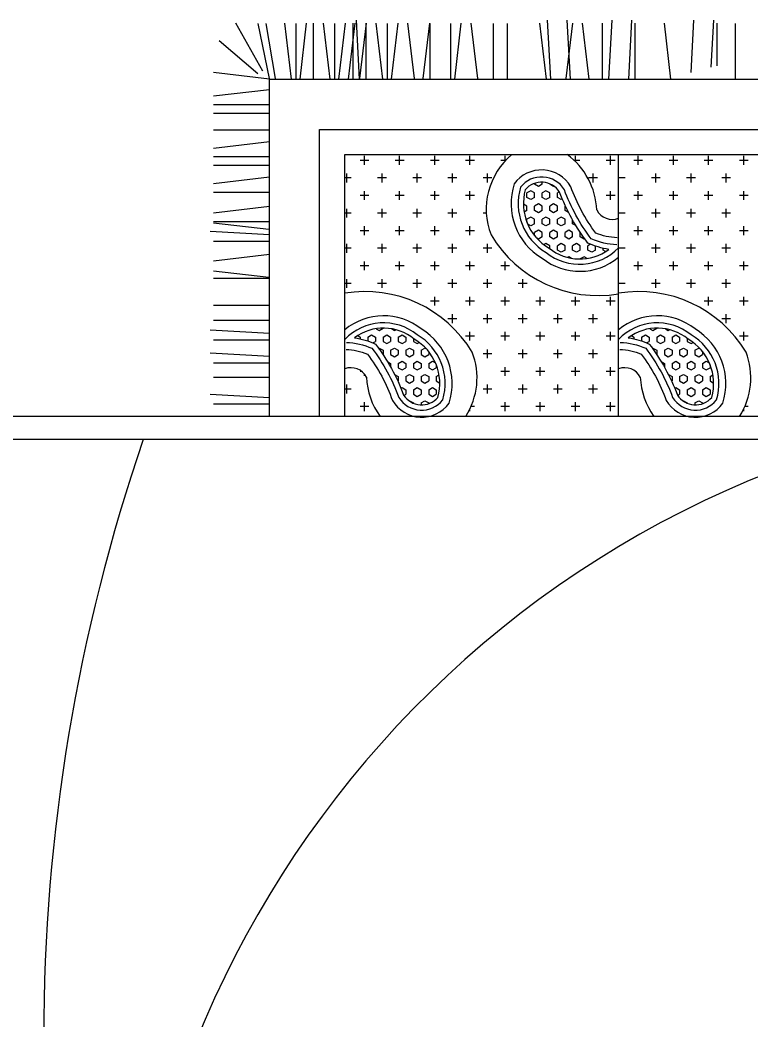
# Model space of a CAD drawing. Header units: millimetres. Extents: x 22804 to 54168, y 19058 to 39187.
# Drawn here: x 43973 to 44916, y 28216 to 29505 of the extents above; entities that cross this region are included whole.
import ezdxf

# ---------------------------------------------------------------- set-up
doc = ezdxf.new("R2010")
doc.units = ezdxf.units.MM
doc.header["$LTSCALE"] = 20
doc.layers.add('Furniture', color=31, linetype='Continuous')

msp = doc.modelspace()

# ---------------------------------------------------------------- hatches: boundary and pattern name
at = {"layer": 'Furniture'}
h = msp.add_hatch(dxfattribs=at)
h.set_pattern_fill('HEX', color=256, scale=45.36000000000001, angle=90, style=0)
h.set_pattern_definition([(90, (42279.70426164193, 15566.26264524502), (-9.820728081360002, 6.013461605067027e-16), [5.670000000000001, -11.34]), (210, (42279.70426164193, 15566.26264524502), (4.910364040679998, -8.50500000211697), [5.669999999999963, -11.33999999999993]), (150, (42279.70426164193, 15571.93264522446), (-4.910364040680002, -8.50500000211697), [5.670000000000001, -11.34])])
edge = h.paths.add_edge_path()
edge.add_arc((44745.87193472722, 29302.79387461582), 94.50566842840513, 244.7059496317919, 261.7534955806167, ccw=False)
edge.add_arc((44901.67860342719, 29369.18897551055), 248.0810699115056, 200.2997191111579, 217.7385222128818, ccw=False)
edge.add_arc((44645.7115186201, 29268.02352807588), 27.75933668943461, 32.9498138610864, 139.0990009149691)
edge.add_arc((44688.59691053802, 29268.33559128742), 66.31821612615931, 164.373814528057, 239.9117373146481)
edge.add_arc((44694.90993553474, 29259.20814304554), 62.39832555145183, 230.6541089393162, 306.8329982181954)
h = msp.add_hatch(dxfattribs=at)
h.set_pattern_fill('HEX', color=256, scale=45.36000000000001, angle=90, style=0)
h.set_pattern_definition([(270, (46857.08206356315, 42738.24585200143), (9.820728081360002, -6.013461605067027e-16), [5.670000000000001, -11.34]), (29.99999999999995, (46857.08206356315, 42738.24585200143), (-4.910364040679998, 8.50500000211697), [5.670000000000002, -11.34]), (329.9999999999999, (46857.08206356315, 42732.57585190279), (4.910364040680002, 8.50500000211697), [5.670000000000001, -11.34])])
edge = h.paths.add_edge_path()
edge.add_arc((44390.91439008203, 29001.7146225586), 94.50566855647125, 64.7059494005565, 81.75349534938073, ccw=False)
edge.add_arc((44235.10772177976, 28935.31952162884), 248.081069905546, 20.29971910867681, 37.73852221040062, ccw=False)
edge.add_arc((44491.0748065794, 29036.48496904717), 27.75933668246207, 212.9498138600882, 319.099000913967)
edge.add_arc((44448.18941466148, 29036.17290584703), 66.31821612272013, 344.3738145207573, 419.9117373073478)
edge.add_arc((44441.87638959431, 29045.30035414131), 62.39832555356766, 50.65410885062077, 126.8329981295001)
h = msp.add_hatch(dxfattribs=at)
h.set_pattern_fill('HEX', color=256, scale=45.36000000000001, angle=90, style=0)
h.set_pattern_definition([(270, (47210.24218827112, 42738.24585200143), (9.820728081360002, -6.013461605067027e-16), [5.670000000000001, -11.34]), (29.99999999999995, (47210.24218827112, 42738.24585200143), (-4.910364040679998, 8.50500000211697), [5.670000000000002, -11.34]), (329.9999999999999, (47210.24218827112, 42732.57585190279), (4.910364040680002, 8.50500000211697), [5.670000000000001, -11.34])])
edge = h.paths.add_edge_path()
edge.add_arc((44744.07451479, 29001.7146225586), 94.50566855647125, 64.7059494005565, 81.75349534938073, ccw=False)
edge.add_arc((44588.26784648772, 28935.31952162884), 248.081069905546, 20.29971910867681, 37.73852221040062, ccw=False)
edge.add_arc((44844.23493129481, 29036.48496905277), 27.75933669175945, 212.9498138614213, 319.0990009153012)
edge.add_arc((44801.34953937876, 29036.17290583982), 66.31821612615931, 344.373814528057, 419.9117373146481)
edge.add_arc((44795.03651430414, 29045.30035413893), 62.39832555658571, 50.65410885068108, 126.8329981295613)

# ---------------------------------------------------------------- linework, layer by layer
for p, q in [((44411.03668919577, 29428.75784432185), (44406.79236236586, 29504.98544128281)), ((44657.49037860705, 29428.75784432185), (44653.24605179204, 29504.98544128281)), ((44682.95085594429, 29428.75784432185), (44678.70652912556, 29504.98544128281)), ((44732.64451567827, 29428.75784432185), (44736.88884251191, 29504.98544128281)), ((44758.10499301551, 29428.75784432185), (44762.34931983425, 29504.98544128281)), ((44838.55255025251, 29437.16923840386), (44842.32853348552, 29504.98544128281)), ((44864.41445947064, 29444.37890669001), (44867.78901082276, 29504.98544128281)), ((44286.34702217577, 29439.15995822144), (44251.38384582473, 29500.75098133129)), ((44294.61310025303, 29429.3465818618), (44280.33552905171, 29500.62658190024)), ((44302.66010551526, 29429.3465818618), (44290.57915460689, 29500.62658190024)), ((44323.02477859704, 29428.75784432185), (44314.5361249484, 29500.75098133129)), ((44329.13010556994, 29429.3465818618), (44329.13010556994, 29500.62658190024)), ((44334.12755332886, 29428.75784432185), (44342.61620698123, 29500.75098133129)), ((44351.57694820313, 29428.75784432185), (44351.57694820313, 29500.75098133129)), ((44373.0093695633, 29428.75784432185), (44364.52071591093, 29500.75098133129)), ((44379.1146965362, 29429.3465818618), (44379.1146965362, 29500.62658190024)), ((44384.11214429511, 29428.75784432185), (44392.60079794376, 29500.75098133129)), ((44396.88977380841, 29428.75784432185), (44405.37842745705, 29500.75098133129)), ((44402.54803553222, 29428.75784432185), (44402.54803553222, 29500.75098133129)), ((44411.25296003743, 29429.3465818618), (44419.73613005875, 29500.75098133129)), ((44419.52534284814, 29428.75784432185), (44419.52534284814, 29500.75098133129)), ((44440.95776420458, 29428.75784432185), (44432.46911054103, 29500.75098133129)), ((44447.0630911812, 29429.3465818618), (44447.0630911812, 29500.62658190024)), ((44452.06053894012, 29428.75784432185), (44460.54919258876, 29500.75098133129)), ((44481.76534309237, 29429.3465818618), (44473.28217307104, 29500.75098133129)), ((44492.90534909068, 29429.3465818618), (44501.38851912691, 29500.75098133129)), ((44502.23385629801, 29429.3465818618), (44502.23385629801, 29500.62658190024)), ((44528.71548023446, 29429.3465818618), (44528.71548023446, 29500.62658190024)), ((44533.71292799337, 29428.75784432185), (44542.20158164202, 29500.75098133129)), ((44563.41773214562, 29429.3465818618), (44554.9345621243, 29500.75098133129)), ((44583.88624535127, 29429.3465818618), (44583.88624535127, 29500.62658190024)), ((44601.83995585142, 29429.3465818618), (44601.83995585142, 29500.62658190024)), ((44652.01327322422, 29428.75784432185), (44643.52461957558, 29500.75098133129)), ((44677.47923418878, 29429.3465818618), (44685.96240421011, 29500.75098133129)), ((44707.18403834103, 29428.75784432185), (44698.69538469239, 29500.75098133129)), ((44724.15586202963, 29428.75784432185), (44724.15586202963, 29500.75098133129)), ((44766.59364666416, 29428.75784432185), (44766.59364666416, 29500.75098133129)), ((44812.62372933327, 29428.75784432185), (44804.135075666, 29500.75098133129)), ((44872.03333765267, 29445.89712826205), (44872.03333765267, 29500.75098133129)), ((44895.69536478443, 29428.75784432185), (44895.69536478443, 29500.62658190024)), ((44279.65810817851, 29435.44011022193), (44229.86266715451, 29478.21821965319)), ((44294.61310025303, 29428.75784432185), (44222.61996318398, 29437.24649789972)), ((44294.61310025303, 29415.08912836802), (44222.61996318398, 29406.60047467095)), ((44294.61310025303, 29395.56926890505), (44222.61996318398, 29395.56926890505)), ((44294.02436264975, 29384.55485186023), (44222.74436264484, 29384.55485186023)), ((44294.02436264975, 29363.04834141624), (44222.74436264484, 29363.04834141624)), ((44294.61310025303, 29347.86609775615), (44222.61996318398, 29339.37744406653)), ((44294.61310025303, 29328.34623830063), (44222.61996318398, 29328.34623830063)), ((44422.93363318963, 29323.99360189629), (44411.59363319351, 29323.99360189629)), ((44417.26363319157, 29318.3236019094), (44417.26363319157, 29329.66360188318)), ((44468.29363319649, 29323.99360189629), (44456.95363318174, 29323.99360189629)), ((44462.6236331798, 29318.3236019094), (44462.6236331798, 29329.66360188318)), ((44513.65363318472, 29323.99360189629), (44502.31363318487, 29323.99360189629)), ((44507.98363318665, 29318.3236019094), (44507.98363318665, 29329.66360188318)), ((44559.01363318785, 29323.99360189629), (44547.67363319172, 29323.99360189629)), ((44553.34363318978, 29318.3236019094), (44553.34363318978, 29329.66360188318)), ((44599.42266567422, 29323.99360189629), (44593.03363319485, 29323.99360189629)), ((44598.70363319291, 29323.22501548422), (44598.70363319291, 29329.66360188318)), ((44695.09363318233, 29323.99360189629), (44687.78463461621, 29323.99360189629)), ((44689.42363318427, 29322.39948266042), (44689.42363318427, 29329.66360188318)), ((44740.45363318919, 29323.99360189629), (44729.11363318934, 29323.99360189629)), ((44734.7836331874, 29318.3236019094), (44734.7836331874, 29329.66360188318)), ((44776.09375790133, 29323.99360189629), (44764.75375790148, 29323.99360189629)), ((44770.42375789954, 29318.3236019094), (44770.42375789954, 29329.66360188318)), ((44821.45375790446, 29323.99360189629), (44810.1137579046, 29323.99360189629)), ((44815.78375790639, 29318.3236019094), (44815.78375790639, 29329.66360188318)), ((44866.81375790758, 29323.99360189629), (44855.47375789656, 29323.99360189629)), ((44861.14375789462, 29318.3236019094), (44861.14375789462, 29329.66360188318)), ((44912.17375789581, 29323.99360189629), (44900.83375789969, 29323.99360189629)), ((44906.50375789775, 29318.3236019094), (44906.50375789775, 29329.66360188318)), ((44294.02436264975, 29317.33182125581), (44222.74436264484, 29317.33182125581)), ((44294.61310025303, 29302.14957759572), (44222.61996318398, 29293.66092401785)), ((44400.25363318248, 29301.31360196364), (44391.81310024111, 29301.31360196364)), ((44394.58363318442, 29295.64360197676), (44394.58363318442, 29306.98360194308)), ((44445.61363318561, 29301.31360196364), (44434.27363318948, 29301.31360196364)), ((44439.94363318755, 29295.64360197676), (44439.94363318755, 29306.98360194308)), ((44490.97363318874, 29301.31360196364), (44479.63363319261, 29301.31360196364)), ((44485.30363319068, 29295.64360197676), (44485.30363319068, 29306.98360194308)), ((44536.33363319187, 29301.31360196364), (44524.99363318084, 29301.31360196364)), ((44530.66363319381, 29295.64360197676), (44530.66363319381, 29306.98360194308)), ((44581.69363318382, 29301.31360196364), (44570.35363318397, 29301.31360196364)), ((44576.02363318203, 29295.64360197676), (44576.02363318203, 29306.98360194308)), ((44717.77363319321, 29301.31360196364), (44706.43363318218, 29301.31360196364)), ((44712.10363319515, 29295.64360197676), (44712.10363319515, 29306.98360194308)), ((44753.41375790535, 29301.31360196364), (44744.97322494908, 29301.31360196364)), ((44798.77375789358, 29301.31360196364), (44787.43375789745, 29301.31360196364)), ((44793.10375789551, 29295.64360197676), (44793.10375789551, 29306.98360194308)), ((44844.13375789671, 29301.31360196364), (44832.79375790058, 29301.31360196364)), ((44838.46375789864, 29295.64360197676), (44838.46375789864, 29306.98360194308)), ((44889.49375789984, 29301.31360196364), (44878.15375790371, 29301.31360196364)), ((44883.82375790177, 29295.64360197676), (44883.82375790177, 29306.98360194308)), ((44294.61310025303, 29282.62971813274), (44222.61996318398, 29282.62971813274)), ((44417.26363319157, 29272.9636019249), (44417.26363319157, 29284.30360189122)), ((44462.6236331798, 29272.9636019249), (44462.6236331798, 29284.30360189122)), ((44507.98363318665, 29272.9636019249), (44507.98363318665, 29284.30360189122)), ((44553.34363318978, 29272.9636019249), (44553.34363318978, 29284.30360189122)), ((44734.7836331874, 29272.9636019249), (44734.7836331874, 29284.30360189122)), ((44770.42375789954, 29272.9636019249), (44770.42375789954, 29284.30360189122)), ((44815.78375790639, 29272.9636019249), (44815.78375790639, 29284.30360189122)), ((44861.14375789462, 29272.9636019249), (44861.14375789462, 29284.30360189122)), ((44906.50375789775, 29272.9636019249), (44906.50375789775, 29284.30360189122)), ((44422.93363318963, 29278.63360190434), (44411.59363319351, 29278.63360190434)), ((44468.29363319649, 29278.63360190434), (44456.95363318174, 29278.63360190434)), ((44513.65363318472, 29278.63360190434), (44502.31363318487, 29278.63360190434)), ((44559.01363318785, 29278.63360190434), (44547.67363319172, 29278.63360190434)), ((44740.45363318919, 29278.63360190434), (44729.11363318934, 29278.63360190434)), ((44776.09375790133, 29278.63360190434), (44764.75375790148, 29278.63360190434)), ((44821.45375790446, 29278.63360190434), (44810.1137579046, 29278.63360190434)), ((44866.81375790758, 29278.63360190434), (44855.47375789656, 29278.63360190434)), ((44912.17375789581, 29278.63360190434), (44900.83375789969, 29278.63360190434)), ((44294.61310025303, 29264.45630140645), (44222.61996318398, 29255.96764770937)), ((44394.58363318442, 29250.2836019848), (44394.58363318442, 29261.62360195858)), ((44439.94363318755, 29250.2836019848), (44439.94363318755, 29261.62360195858)), ((44485.30363319068, 29250.2836019848), (44485.30363319068, 29261.62360195858)), ((44530.66363319381, 29250.2836019848), (44530.66363319381, 29261.62360195858)), ((44793.10375789551, 29250.2836019848), (44793.10375789551, 29261.62360195858)), ((44838.46375789864, 29250.2836019848), (44838.46375789864, 29261.62360195858)), ((44883.82375790177, 29250.2836019848), (44883.82375790177, 29261.62360195858)), ((44294.61310025303, 29244.93644183171), (44222.61996318398, 29244.93644183171)), ((44400.25363318248, 29255.95360197169), (44391.81310024111, 29255.95360197169)), ((44445.61363318561, 29255.95360197169), (44434.27363318948, 29255.95360197169)), ((44490.97363318874, 29255.95360197169), (44479.63363319261, 29255.95360197169)), ((44536.33363319187, 29255.95360197169), (44524.99363318084, 29255.95360197169)), ((44574.44516118242, 29255.95360197169), (44570.35363318397, 29255.95360197169)), ((44753.41375790535, 29255.95360197169), (44744.97322494908, 29255.95360197169)), ((44798.77375789358, 29255.95360197169), (44787.43375789745, 29255.95360197169)), ((44844.13375789671, 29255.95360197169), (44832.79375790058, 29255.95360197169)), ((44889.49375789984, 29255.95360197169), (44878.15375790371, 29255.95360197169)), ((44294.61310025303, 29227.97010181141), (44218.38550321756, 29232.21442866368)), ((44294.02436264975, 29234.7514972244), (44222.61996318398, 29243.2346672867)), ((44422.93363318963, 29233.27360191983), (44411.59363319351, 29233.27360191983)), ((44417.26363319157, 29227.60360193295), (44417.26363319157, 29238.94360189927)), ((44468.29363319649, 29233.27360191983), (44456.95363318174, 29233.27360191983)), ((44462.6236331798, 29227.60360193295), (44462.6236331798, 29238.94360189927)), ((44513.65363318472, 29233.27360191983), (44502.31363318487, 29233.27360191983)), ((44507.98363318665, 29227.60360193295), (44507.98363318665, 29238.94360189927)), ((44559.01363318785, 29233.27360191983), (44547.67363319172, 29233.27360191983)), ((44553.34363318978, 29227.60360193295), (44553.34363318978, 29238.94360189927)), ((44776.09375790133, 29233.27360191983), (44764.75375790148, 29233.27360191983)), ((44770.42375789954, 29227.60360193295), (44770.42375789954, 29238.94360189927)), ((44821.45375790446, 29233.27360191983), (44810.1137579046, 29233.27360191983)), ((44815.78375790639, 29227.60360193295), (44815.78375790639, 29238.94360189927)), ((44866.81375790758, 29233.27360191983), (44855.47375789656, 29233.27360191983)), ((44861.14375789462, 29227.60360193295), (44861.14375789462, 29238.94360189927)), ((44912.17375789581, 29233.27360191983), (44900.83375789969, 29233.27360191983)), ((44906.50375789775, 29227.60360193295), (44906.50375789775, 29238.94360189927)), ((44294.61310025303, 29219.481448241), (44222.61996318398, 29219.481448241)), ((44400.25363318248, 29210.59360197974), (44391.81310024111, 29210.59360197974)), ((44394.58363318442, 29204.92360188109), (44394.58363318442, 29216.26360196662)), ((44445.61363318561, 29210.59360197974), (44434.27363318948, 29210.59360197974)), ((44439.94363318755, 29204.92360188109), (44439.94363318755, 29216.26360196662)), ((44490.97363318874, 29210.59360197974), (44479.63363319261, 29210.59360197974)), ((44485.30363319068, 29204.92360188109), (44485.30363319068, 29216.26360196662)), ((44536.33363319187, 29210.59360197974), (44524.99363318084, 29210.59360197974)), ((44530.66363319381, 29204.92360188109), (44530.66363319381, 29216.26360196662)), ((44581.69363318382, 29210.59360197974), (44570.35363318397, 29210.59360197974)), ((44576.02363318203, 29204.92360188109), (44576.02363318203, 29216.26360196662)), ((44753.41375790535, 29210.59360197974), (44744.97322494908, 29210.59360197974)), ((44798.77375789358, 29210.59360197974), (44787.43375789745, 29210.59360197974)), ((44793.10375789551, 29204.92360188109), (44793.10375789551, 29216.26360196662)), ((44844.13375789671, 29210.59360197974), (44832.79375790058, 29210.59360197974)), ((44838.46375789864, 29204.92360188109), (44838.46375789864, 29216.26360196662)), ((44889.49375789984, 29210.59360197974), (44878.15375790371, 29210.59360197974)), ((44883.82375790177, 29204.92360188109), (44883.82375790177, 29216.26360196662)), ((44294.61310025303, 29202.50962448162), (44222.61996318398, 29194.02097078455)), ((44417.26363319157, 29182.24360194844), (44417.26363319157, 29193.58360191477)), ((44462.6236331798, 29182.24360194844), (44462.6236331798, 29193.58360191477)), ((44507.98363318665, 29182.24360194844), (44507.98363318665, 29193.58360191477)), ((44553.34363318978, 29182.24360194844), (44553.34363318978, 29193.58360191477)), ((44598.70363319291, 29182.24360194844), (44598.70363319291, 29193.58360191477)), ((44770.42375789954, 29182.24360194844), (44770.42375789954, 29193.58360191477)), ((44815.78375790639, 29182.24360194844), (44815.78375790639, 29193.58360191477)), ((44861.14375789462, 29182.24360194844), (44861.14375789462, 29193.58360191477)), ((44906.50375789775, 29182.24360194844), (44906.50375789775, 29193.58360191477)), ((44294.02436264975, 29172.80482041133), (44222.61996318398, 29181.28799036187)), ((44422.93363318963, 29187.91360192788), (44411.59363319351, 29187.91360192788)), ((44468.29363319649, 29187.91360192788), (44456.95363318174, 29187.91360192788)), ((44513.65363318472, 29187.91360192788), (44502.31363318487, 29187.91360192788)), ((44559.01363318785, 29187.91360192788), (44547.67363319172, 29187.91360192788)), ((44604.37363319097, 29187.91360192788), (44593.03363319485, 29187.91360192788)), ((44776.09375790133, 29187.91360192788), (44764.75375790148, 29187.91360192788)), ((44821.45375790446, 29187.91360192788), (44810.1137579046, 29187.91360192788)), ((44866.81375790758, 29187.91360192788), (44855.47375789656, 29187.91360192788)), ((44912.17375789581, 29187.91360192788), (44900.83375789969, 29187.91360192788)), ((44294.02436264975, 29171.51889723582), (44222.74436264484, 29171.51889723582)), ((44394.58363318442, 29159.56360188914), (44394.58363318442, 29170.90360197467)), ((44439.94363318755, 29159.56360188914), (44439.94363318755, 29170.90360197467)), ((44485.30363319068, 29159.56360188914), (44485.30363319068, 29170.90360197467)), ((44530.66363319381, 29159.56360188914), (44530.66363319381, 29170.90360197467)), ((44576.02363318203, 29159.56360188914), (44576.02363318203, 29170.90360197467)), ((44621.38363318889, 29159.56360188914), (44621.38363318889, 29170.90360197467)), ((44793.10375789551, 29159.56360188914), (44793.10375789551, 29170.90360197467)), ((44838.46375789864, 29159.56360188914), (44838.46375789864, 29170.90360197467)), ((44883.82375790177, 29159.56360188914), (44883.82375790177, 29170.90360197467)), ((44400.25363318248, 29165.23360187603), (44391.81310024111, 29165.23360187603)), ((44445.61363318561, 29165.23360187603), (44434.27363318948, 29165.23360187603)), ((44490.97363318874, 29165.23360187603), (44479.63363319261, 29165.23360187603)), ((44536.33363319187, 29165.23360187603), (44524.99363318084, 29165.23360187603)), ((44581.69363318382, 29165.23360187603), (44570.35363318397, 29165.23360187603)), ((44627.05363318695, 29165.23360187603), (44615.7136331871, 29165.23360187603)), ((44753.41375790535, 29165.23360187603), (44744.97322494908, 29165.23360187603)), ((44798.77375789358, 29165.23360187603), (44787.43375789745, 29165.23360187603)), ((44844.13375789671, 29165.23360187603), (44832.79375790058, 29165.23360187603)), ((44889.49375789984, 29165.23360187603), (44878.15375790371, 29165.23360187603)), ((44513.65363318472, 29142.55360194338), (44502.31363318487, 29142.55360194338)), ((44507.98363318665, 29136.88360195649), (44507.98363318665, 29148.22360192281)), ((44559.01363318785, 29142.55360194338), (44547.67363319172, 29142.55360194338)), ((44553.34363318978, 29136.88360195649), (44553.34363318978, 29148.22360192281)), ((44604.37363319097, 29142.55360194338), (44593.03363319485, 29142.55360194338)), ((44598.70363319291, 29136.88360195649), (44598.70363319291, 29148.22360192281)), ((44649.7336331941, 29142.55360194338), (44638.39363318308, 29142.55360194338)), ((44644.06363318114, 29136.88360195649), (44644.06363318114, 29148.22360192281)), ((44695.09363318233, 29142.55360194338), (44683.75363318621, 29142.55360194338)), ((44689.42363318427, 29136.88360195649), (44689.42363318427, 29148.22360192281)), ((44740.45363318919, 29142.55360194338), (44729.11363318934, 29142.55360194338)), ((44734.7836331874, 29136.88360195649), (44734.7836331874, 29148.22360192281)), ((44866.81375790758, 29142.55360194338), (44855.47375789656, 29142.55360194338)), ((44861.14375789462, 29136.88360195649), (44861.14375789462, 29148.22360192281)), ((44912.17375789581, 29142.55360194338), (44900.83375789969, 29142.55360194338)), ((44906.50375789775, 29136.88360195649), (44906.50375789775, 29148.22360192281)), ((44294.61310025303, 29136.81116170478), (44222.61996318398, 29136.81116170478)), ((44294.61310025303, 29117.6285716374), (44222.61996318398, 29117.6285716374)), ((44536.33363319187, 29119.87360188407), (44524.99363318084, 29119.87360188407)), ((44530.66363319381, 29114.20360190464), (44530.66363319381, 29125.54360199017)), ((44581.69363318382, 29119.87360188407), (44570.35363318397, 29119.87360188407)), ((44576.02363318203, 29114.20360190464), (44576.02363318203, 29125.54360199017)), ((44627.05363318695, 29119.87360188407), (44615.7136331871, 29119.87360188407)), ((44621.38363318889, 29114.20360190464), (44621.38363318889, 29125.54360199017)), ((44672.41363319008, 29119.87360188407), (44661.07363319396, 29119.87360188407)), ((44666.74363319202, 29114.20360190464), (44666.74363319202, 29125.54360199017)), ((44717.77363319321, 29119.87360188407), (44706.43363318218, 29119.87360188407)), ((44712.10363319515, 29114.20360190464), (44712.10363319515, 29125.54360199017)), ((44889.49375789984, 29119.87360188407), (44878.15375790371, 29119.87360188407)), ((44883.82375790177, 29114.20360190464), (44883.82375790177, 29125.54360199017)), ((44294.61310025303, 29100.65674787802), (44218.38550321756, 29104.90107472283)), ((44553.34363318978, 29091.52360196454), (44553.34363318978, 29102.86360193831)), ((44598.70363319291, 29091.52360196454), (44598.70363319291, 29102.86360193831)), ((44644.06363318114, 29091.52360196454), (44644.06363318114, 29102.86360193831)), ((44689.42363318427, 29091.52360196454), (44689.42363318427, 29102.86360193831)), ((44734.7836331874, 29091.52360196454), (44734.7836331874, 29102.86360193831)), ((44906.50375789775, 29091.52360196454), (44906.50375789775, 29102.86360193831)), ((44294.61310025303, 29092.16809430016), (44222.61996318398, 29092.16809430016)), ((44559.01363318785, 29097.19360195143), (44547.67363319172, 29097.19360195143)), ((44604.37363319097, 29097.19360195143), (44593.03363319485, 29097.19360195143)), ((44649.7336331941, 29097.19360195143), (44638.39363318308, 29097.19360195143)), ((44695.09363318233, 29097.19360195143), (44683.75363318621, 29097.19360195143)), ((44740.45363318919, 29097.19360195143), (44729.11363318934, 29097.19360195143)), ((44912.17375789581, 29097.19360195143), (44900.83375789969, 29097.19360195143)), ((44576.02363318203, 29068.84360191268), (44576.02363318203, 29080.18360187901)), ((44621.38363318889, 29068.84360191268), (44621.38363318889, 29080.18360187901)), ((44666.74363319202, 29068.84360191268), (44666.74363319202, 29080.18360187901)), ((44712.10363319515, 29068.84360191268), (44712.10363319515, 29080.18360187901)), ((44294.61310025303, 29070.95194381518), (44218.38550321756, 29075.19627054078)), ((44581.69363318382, 29074.51360189957), (44570.35363318397, 29074.51360189957)), ((44627.05363318695, 29074.51360189957), (44615.7136331871, 29074.51360189957)), ((44672.41363319008, 29074.51360189957), (44661.07363319396, 29074.51360189957)), ((44717.77363319321, 29074.51360189957), (44706.43363318218, 29074.51360189957)), ((44294.61310025303, 29062.4632901181), (44222.61996318398, 29062.4632901181)), ((44413.79813819377, 29051.83360195947), (44411.59363319351, 29051.83360195947)), ((44604.37363319097, 29051.83360195947), (44593.03363319485, 29051.83360195947)), ((44598.70363319291, 29046.16360198004), (44598.70363319291, 29057.50360194636)), ((44649.7336331941, 29051.83360195947), (44638.39363318308, 29051.83360195947)), ((44644.06363318114, 29046.16360198004), (44644.06363318114, 29057.50360194636)), ((44695.09363318233, 29051.83360195947), (44683.75363318621, 29051.83360195947)), ((44689.42363318427, 29046.16360198004), (44689.42363318427, 29057.50360194636)), ((44740.45363318919, 29051.83360195947), (44729.11363318934, 29051.83360195947)), ((44734.7836331874, 29046.16360198004), (44734.7836331874, 29057.50360194636)), ((44294.02436264975, 29044.21102692229), (44222.74436264484, 29044.21102692229)), ((44417.26363319157, 29046.16360198004), (44417.26363319157, 29048.43972594333)), ((44400.25363318248, 29029.15360190762), (44391.81310024111, 29029.15360190762)), ((44394.58363318442, 29023.48360192818), (44394.58363318442, 29034.8236018945)), ((44581.69363318382, 29029.15360190762), (44570.35363318397, 29029.15360190762)), ((44576.02363318203, 29023.48360192818), (44576.02363318203, 29034.8236018945)), ((44627.05363318695, 29029.15360190762), (44615.7136331871, 29029.15360190762)), ((44621.38363318889, 29023.48360192818), (44621.38363318889, 29034.8236018945)), ((44672.41363319008, 29029.15360190762), (44661.07363319396, 29029.15360190762)), ((44666.74363319202, 29023.48360192818), (44666.74363319202, 29034.8236018945)), ((44717.77363319321, 29029.15360190762), (44706.43363318218, 29029.15360190762)), ((44712.10363319515, 29023.48360192818), (44712.10363319515, 29034.8236018945)), ((44294.61310025303, 29017.99194508833), (44218.38550321756, 29022.23627182138)), ((44417.26363319157, 29000.80360198808), (44417.26363319157, 29012.14360195441)), ((44598.70363319291, 29000.80360198808), (44598.70363319291, 29012.14360195441)), ((44644.06363318114, 29000.80360198808), (44644.06363318114, 29012.14360195441)), ((44689.42363318427, 29000.80360198808), (44689.42363318427, 29012.14360195441)), ((44734.7836331874, 29000.80360198808), (44734.7836331874, 29012.14360195441)), ((44294.61310025303, 29009.50329139871), (44222.61996318398, 29009.50329139871)), ((44422.93363318963, 29006.47360197497), (44411.59363319351, 29006.47360197497)), ((44553.34363318978, 29000.80360198808), (44553.34363318978, 29003.67922679377)), ((44559.01363318785, 29006.47360197497), (44554.63587767629, 29006.47360197497)), ((44604.37363319097, 29006.47360197497), (44593.03363319485, 29006.47360197497)), ((44649.7336331941, 29006.47360197497), (44638.39363318308, 29006.47360197497)), ((44695.09363318233, 29006.47360197497), (44683.75363318621, 29006.47360197497)), ((44740.45363318919, 29006.47360197497), (44729.11363318934, 29006.47360197497)), ((44906.50375789775, 29000.80360198808), (44906.50375789775, 29003.67922679377)), ((44912.17375789581, 29006.47360197497), (44907.79600239916, 29006.47360197497))]:
    msp.add_line(p, q, dxfattribs=at)
for points in [[(44294.61310025303, 28993.87791898889), (44294.61310025303, 29428.75784432185), (45548.49347438662, 29428.75784432185), (45548.49347438662, 28155.61419056398), (45156.09397180377, 28155.61419056398)], [(44359.41310024633, 28993.87791898889), (44359.41310024633, 29363.95784427268), (45483.69347439332, 29363.95784427268), (45483.69347439332, 28220.41419061316), (45156.09397180377, 28220.41419061316)], [(44391.81310024111, 29331.55784424437), (45451.29347438364, 29331.55784424437), (45451.29347438364, 28252.81419064147)], [(44391.81310024111, 28993.87791898889), (44391.81310024111, 29331.55784436357)], [(44744.97322494908, 28993.87791898889), (44744.97322494908, 29331.55784436357)], [(43126.09397180377, 27393.87791889203), (45156.09397180377, 27393.87791889203), (45156.09397180377, 28993.87791898889), (43126.09397180377, 28993.87791898889)]]:
    msp.add_lwpolyline(points, dxfattribs=at)
for points in [[(44607.49968771263, 29331.55784436357, 0.3224756214508726), (44580.49631908907, 29227.80255944324, 0.3064658726302449), (44744.97322494908, 29151.76723530931)], [(44743.17893013357, 29224.21033628327, -0.09025133795253606), (44715.66643044724, 29230.19737139386, -0.07363654167371357), (44683.36914754657, 29290.06770177973, 0.5411217863543134), (44610.40121188758, 29293.6599249397, 0.3490391417785465), (44646.28708144276, 29197.86738901628, 0.3549231788205707), (44744.97322494908, 29199.03724390311)], [(44742.86822121961, 29215.14365863097, -0.09750625641589006), (44709.86643557249, 29222.82396356059, -0.07525265259921872), (44675.14270110427, 29286.1461587627, 0.5209691084379954), (44618.58863370492, 29289.44719158155, 0.3456067798843852), (44651.4635224603, 29205.34376654816, 0.3900242836171295), (44744.97322494908, 29211.43127704454)], [(44547.84565331413, 28993.87791898889, 0.2398898459585567), (44556.29000610484, 29076.705937684, 0.3064658726302407), (44391.81310024111, 29152.74126181794)], [(44901.005778037, 28993.87791898889, 0.2398898459585548), (44909.45013081281, 29076.705937684, 0.3064658726302407), (44744.97322494908, 29152.74126181794)], [(44393.60739507525, 29080.29816084397, -0.09025133795253605), (44421.11989475785, 29074.31112573338, -0.07363654167371357), (44453.41717765851, 29014.44079534752, 0.5411217863543134), (44526.38511332123, 29010.84857218755, 0.3490391417785465), (44490.49924376605, 29106.64110811097, 0.3549231788205707), (44391.81310024111, 29105.47125322414)], [(44393.9181039743, 29089.36483849627, -0.09750625641589006), (44426.91988963632, 29081.68453368587, -0.07525265259921873), (44461.64362410454, 29018.36233836455, 0.5209691084379954), (44518.1976915039, 29015.0613056649, 0.3456067798843852), (44485.32280273362, 29099.16473057908, 0.3900242836171294), (44391.81310024111, 29093.07722008271)], [(44746.76751978321, 29080.29816084397, -0.09025133795253606), (44774.28001946582, 29074.31112573338, -0.07363654167371357), (44806.57730237021, 29014.44079534752, 0.5411217863543134), (44879.5452380292, 29010.84857218755, 0.3490391417785466), (44843.65936847402, 29106.64110811097, 0.3549231788205707), (44744.97322494908, 29105.47125322414)], [(44747.07822868227, 29089.36483849627, -0.09750625641589006), (44780.08001434429, 29081.68453368587, -0.07525265259921872), (44814.80374881251, 29018.36233836455, 0.5209691084379954), (44871.35781621186, 29015.0613056649, 0.3456067798843852), (44838.48292745648, 29099.16473057908, 0.3900242836171294), (44744.97322494908, 29093.07722008271)], [(43187.89577830209, 27423.87791892183), (45076.09397180004, 27423.87791892183, 0.4142135623731124), (45126.09397180377, 27473.87791896654), (45126.09397180377, 28913.87791891438, 0.4142135623731097), (45076.09397180004, 28963.87791895909), (43187.89577830209, 28963.87791895909)]]:
    msp.add_lwpolyline(points, format="xyb", dxfattribs=at)
for points in [[(44732.31677466257, 29209.26538162721, -0.07452144396591523), (44705.49306664987, 29217.34875551653, -0.07623832618237616), (44669.0056911297, 29283.12194854063, 0.4993946391985516), (44624.72984461112, 29286.19906463516, 0.3420739398306333), (44655.34936738385, 29210.95348027391, 0.3452009433040969)], [(44404.46955054252, 29095.24311561925, -0.07452144396591523), (44431.29325855894, 29087.15974161071, -0.07623832618237616), (44467.78063407539, 29021.38654858661, 0.4993946391985515), (44512.05648058279, 29018.30943249208, 0.3420739398306334), (44481.43695782124, 29093.55501685334, 0.3452009433040968)], [(44757.62967525049, 29095.24311561925, -0.07452144396591523), (44784.45338326691, 29087.15974161071, -0.07623832618237615), (44820.94075878336, 29021.38654858661, 0.4993946391985515), (44865.21660530566, 29018.30943249208, 0.3420739398306334), (44834.59708253293, 29093.55501685334, 0.3452009433040969)]]:
    msp.add_lwpolyline(points, format="xyb", close=True, dxfattribs=at)
for centre, radius, start, end in [((44623.34744256733, 29256.10267633242), 93.60197375831217, 2.467528193355772, 53.71932730215692), ((44736.89890423043, 29270.3454128359), 22.48900281268651, 207.008813773932, 291.0408927381858), ((44399.88742096348, 29034.16308429134), 22.48900281268651, 27.00881377393204, 111.0408927381858), ((44753.04754568635, 29034.16308429134), 22.48900281268651, 27.00881377393204, 111.0408927381858), ((44513.43888264148, 29048.40582079483), 93.60197375831217, 182.4675281933558, 215.6301509228757), ((44866.59900734945, 29048.40582079483), 93.60197375831217, 182.4675281933558, 215.6301509228757), ((46375.56941673158, 28193.87791893673), 2372.030084989045, 161.0576604552876, 198.9423395447124), ((45423.65978052838, 27693.95395141882), 1319.598155245207, 105.770811005567, 191.8099105496684)]:
    msp.add_arc(centre, radius, start, end, dxfattribs=at)

doc.saveas('drawing.dxf')
